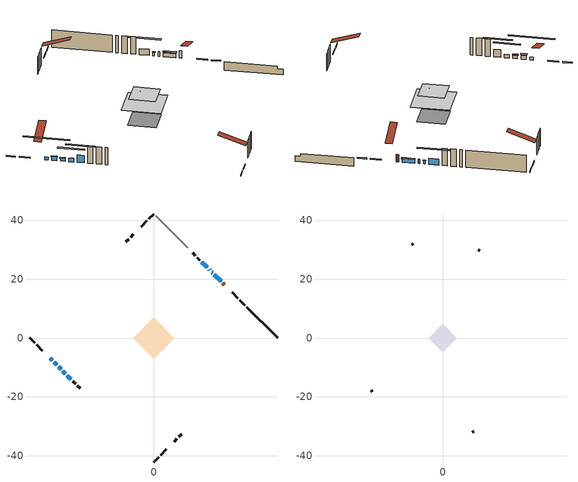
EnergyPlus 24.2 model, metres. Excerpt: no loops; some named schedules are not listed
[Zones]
conditioned space
 floor adiabatic (AdiabaticFloorConstruction): -7.01,0 0,7.01 7.01,0 0,-7.01 z2.67
 floor foundation (Slab1 construction): -5.13,0 0,5.13 5.13,0 0,-5.13 z-2.12
 wall outside (RimJoist1 construction): 0,-42.12 1.69,-40.43 / -42.12,0 -40.43,-1.69 / 0,42.12 -1.69,40.43 / 30.95,11.17 29.26,12.86 z0.23:0.53
 wall outside (RimJoist2 construction): 2.35,-39.77 4.32,-37.8 / -39.77,-2.35 -37.8,-4.32 / -2.35,39.77 -4.32,37.8 / 28.6,13.52 26.63,15.49 z0.23:0.53
 wall outside (AdiabaticWallConstruction 1): 24,18.12 23.5,18.62 z0.23:2.26
 wall outside (AdiabaticWallConstruction): 22.85,19.27 20.62,21.5 z0.23:1.37; 19.96,22.16 19.72,22.4 z0.23:1.45; -35.17,-6.95 -34.52,-7.6 z0.23:0.97; -33.87,-8.25 -32.99,-9.13 z0.23:1.35; -32.33,-9.79 -31.49,-10.63 z0.23:1.09; 19.06,23.06 18.77,23.35 z0.23:1.15; 18.12,24 16.36,25.76 z0.23:1.93; -30.83,-11.29 -30,-12.12 z0.23:1.22; -29.35,-12.77 -28.12,-14 z0.23:2.31
 wall outside (Wall1 construction): 6.95,-35.17 7.86,-34.26 / -27.47,-14.65 -26.56,-15.56 / -6.95,35.17 -7.86,34.26 / 15.7,26.42 14.79,27.33 z0.23:5.11
 wall outside (Wall2 construction): 8.52,-33.6 9.44,-32.68 / -25.9,-16.22 -24.98,-17.14 / -8.52,33.6 -9.44,32.68 / 14.13,27.99 13.21,28.91 z0.23:5.11
 wall foundation (FoundationWall1 construction): 31.6,10.52,-2.12 31.6,10.52,0.23 41.07,1.05,0.23 41.07,1.05,-0.5 42.12,0,-0.5 42.12,0,-2.12
 wall adiabatic (Wall5 construction): 11.47,30.65 0.66,41.46 z0.23:5.11
 window (WindowConstruction): 22.85,19.27 20.62,21.5 z0.23:1.37
 window (WindowConstruction 7): 19.96,22.16 19.72,22.4 z0.23:1.45
 window (WindowConstruction 8): -35.17,-6.95 -34.52,-7.6 z0.23:0.97
 window (WindowConstruction 1): -33.87,-8.25 -32.99,-9.13 z0.23:1.35
 window (WindowConstruction 2): -32.33,-9.79 -31.49,-10.63 z0.23:1.09
 window (WindowConstruction 6): 19.06,23.06 18.77,23.35 z0.23:1.14
 window (WindowConstruction 3): 18.12,24 16.36,25.76 z0.23:1.93
 window (WindowConstruction 4): -30.83,-11.29 -30,-12.12 z0.23:1.22
 window (WindowConstruction 5): -29.35,-12.77 -28.13,-14 z0.23:2.31
 door (Door): 24,18.12 23.5,18.62 z0.23:2.26
 ceiling adiabatic (AdiabaticFloorConstruction): 0,-7.01 7.01,0 0,7.01 -7.01,0 z2.67
attic - vented
 floor to conditioned space (Floor1 construction Reversed): -4.78,0 0,4.78 4.78,0 0,-4.78 z5.11
 floor to conditioned space (Floor2 construction Reversed): -1.88,0 0,1.88 1.88,0 0,-1.88 z5.11
 wall outside (Wall3 construction): 10.1,-32.02 10.52,-31.6 / -24.32,-17.8 -23.9,-18.22 / -10.1,32.02 -10.52,31.6 / 12.55,29.57 12.13,29.99 z0.23:5.11
 roof outside (Roof1 construction): 6.29,-35.83,5.11 1.29,-30.83,7.46 -0.03,-32.14,7.46 4.97,-37.15,5.11; -35.83,-6.29,5.11 -30.83,-1.29,7.46 -32.14,0.03,7.46 -37.15,-4.97,5.11; -6.29,35.83,5.11 -1.29,30.83,7.46 0.03,32.14,7.46 -4.97,37.15,5.11; 24.65,17.47,5.11 19.65,12.47,7.46 20.97,11.15,7.46 25.97,16.15,5.11
shading: 20.51,21.61 22.95,19.17 23.38,19.6 20.94,22.04 z1.52; -30.64,-11.48 -39.05,-3.07 -39.48,-3.5 -31.07,-11.91 z6.46; -32.88,-9.24 -33.97,-8.15 -34.4,-8.58 -33.31,-9.67 z1.5; -31.38,-10.74 -32.44,-9.68 -32.87,-10.11 -31.81,-11.17 z1.24; 18.67,23.45 19.17,22.95 19.27,23.06 18.77,23.56 z1.29; 14.31,27.81 20.17,21.95 20.6,22.38 14.74,28.24 z4.83; -27.95,-14.17 -32.88,-9.24 -33.31,-9.67 -28.39,-14.6 z4.12; -26.08,-16.04 -31.4,-10.72 -31.83,-11.15 -26.51,-16.48 z5.21
[Building]
Building 1: Terrain=Suburbs
[Site:Location]
Montreal Intl AP_QC: Latitude {deg}=45.47; Longitude {deg}=-73.74; Time Zone {hr}=-5; Elevation {m}=36; Keep Site Location Information=Yes
[Site:GroundTemperature:Shallow]
2.07863, -0.316383, -0.508184, 0.628371, 5.19101, 9.73239, 13.6695, 16.1636, 16.3755, 14.347, 10.5102, 6.10817
[Site:WaterMainsTemperature]
Calculation Method=Schedule; Temperature Schedule=mains temperature schedule
[Material] Roughness=Rough; Thermal Absorptance=0.9
Name | Thickness {m} | Conductivity {W/m-K} | Density {kg/m3} | Specific Heat {J/kg-K} | Solar Absorptance | Visible Absorptance
asphalt or fiberglass shingles | 0.00635 | 0.162714 | 1121.4 | 1465.45 | 0.4 | 0.4
ceiling loosefill ins | 0.254 | 0.0480833 | 16.02 | 1046.75 | 0.7 | 0.7
ceiling stud and cavity | 0.1397 | 0.426537 | 65.682 | 1177.47 | 0.7 | 0.7
ceiling stud and cavity 1 | 0.1397 | 1.08676 | 65.682 | 1177.47 | 0.7 | 0.7
concrete 4.0 in. | 0.1016 | 1.803125 | 2242.8 | 837.4 | 0.7 | 0.7
concrete 8.0 in. | 0.2032 | 1.803125 | 2242.8 | 837.4 | 0.7 | 0.7
door material | 0.04445 | 0.327969 | 512.64 | 1214.23 | 0.7 | 0.7
exterior vertical ins | 0.00209484 | 0.029427 | 32.04 | 1214.23 | 0.7 | 0.7
floor covering | 0.0127 | 0.0433444 | 54.468 | 1339.84 | 0.6 | 0.6
floor rigid ins; wall rigid ins | 0.512978 | 0.029427 | 32.04 | 1214.23 | 0.7 | 0.7
floor stud and cavity | 0.1397 | 1.75129 | 37.0049 | 1207.88 | 0.7 | 0.7
furniture material conditioned space 1 | 0.1524 | 0.115458 | 640.8 | 1214.23 | 0.6 | 0.6
gypsum board | 0.0127 | 0.160291 | 801 | 837.4 | 0.6 | 0.6
gypsum board 1 | 0.0127 | 0.160291 | 801 | 837.4 | 0.7 | 0.7
osb sheathing 0.5 in. | 0.0127 | 0.115458 | 512.64 | 1214.23 | 0.7 | 0.7
osb sheathing 0.5 in. 1 | 0.0127 | 0.115458 | 512.64 | 1214.23 | 0.4 | 0.4
osb sheathing 0.75 in. | 0.01905 | 0.115458 | 512.64 | 1214.23 | 0.7 | 0.7
osb sheathing 2.0 in. | 0.0508 | 0.115458 | 512.64 | 1214.23 | 0.7 | 0.7
rim joist rigid ins | 0.051816 | 0.029427 | 32.04 | 1214.23 | 0.7 | 0.7
rim joist stud and cavity | 0.0508 | 0.0430867 | 125.044 | 1163.47 | 0.6 | 0.6
rim joist stud and cavity 1 | 0.0508 | 0.208183 | 125.044 | 1163.47 | 0.6 | 0.6
wall stud and cavity | 0.1397 | 0.0951301 | 139.0536 | 1170.24 | 0.7 | 0.7
wall stud and cavity 1 | 0.1397 | 0.0821308 | 139.0536 | 1170.24 | 0.7 | 0.7
wall stud and cavity 2 | 0.0889 | 6.1454 | 50.32683 | 1063.81 | 0.6 | 0.6
wall stud and cavity 3 | 0.1397 | 0.0749503 | 139.0536 | 1170.24 | 0.7 | 0.7
wall stud and cavity 4 | 0.0889 | 0.380278 | 52.3479 | 1209.89 | 0.7 | 0.7
wall stud and cavity 5 | 0.0889 | 0.391764 | 83.0341 | 1211.67 | 0.7 | 0.7
wood siding | 0.0254 | 0.102417 | 544.68 | 1172.36 | 0.4 | 0.4
wood siding 1 | 0.00254 | 0.102417 | 544.68 | 1172.36 | 0.4 | 0.4
wood siding 2; wood siding 3; wood siding 4 | 0.0254 | 0.102417 | 544.68 | 1172.36 | 0.7 | 0.7
[WindowMaterial:SimpleGlazingSystem]
Name | U-Factor {W/m2-K} | Solar Heat Gain Coefficient
WindowMaterial | 1.782892 | 0.39
WindowMaterial 1 | 1.83172 | 0.37
WindowMaterial 2 | 1.88055 | 0.35
WindowMaterial 3 | 1.62448 | 0.44
WindowMaterial 4 | 1.86295 | 0.36
WindowMaterial 5 | 2.861712 | 0.59
WindowMaterial 6 | 3.13539 | 0.43
WindowMaterial 7 | 5.70412 | 0.6
WindowMaterial 8 | 1.87544 | 0.35
[Construction]
AdiabaticFloorConstruction: floor stud and cavity, floor rigid ins, osb sheathing 0.75 in., floor covering
AdiabaticWallConstruction: wood siding 3, wall rigid ins, wall stud and cavity 4, gypsum board
AdiabaticWallConstruction 1: wood siding 4, wall rigid ins, wall stud and cavity 4, gypsum board
Door: door material
Floor1 construction Reversed: gypsum board, ceiling stud and cavity, ceiling loosefill ins
Floor2 construction Reversed: gypsum board, ceiling stud and cavity 1, ceiling loosefill ins
FoundationWall1 construction: concrete 8.0 in., gypsum board 1
furniture construction conditioned space 1: furniture material conditioned space 1
PartitionWallConstruction: gypsum board, wall stud and cavity 5, gypsum board
RimJoist1 construction: wood siding 2, osb sheathing 2.0 in., rim joist stud and cavity
RimJoist2 construction: wood siding 2, rim joist rigid ins, osb sheathing 2.0 in., rim joist stud and cavity 1
Roof1 construction: asphalt or fiberglass shingles
Slab1 construction: concrete 4.0 in.
Wall1 construction: wood siding, osb sheathing 0.5 in., wall stud and cavity, gypsum board
Wall2 construction: wood siding, osb sheathing 0.5 in., wall stud and cavity 1, gypsum board
Wall3 construction: wood siding 1, wall stud and cavity 2
Wall5 construction: osb sheathing 0.5 in. 1, wall stud and cavity 3, gypsum board
WindowConstruction: WindowMaterial
WindowConstruction 1: WindowMaterial 1
WindowConstruction 2: WindowMaterial 2
WindowConstruction 3: WindowMaterial 3
WindowConstruction 4: WindowMaterial 4
WindowConstruction 5: WindowMaterial 5
WindowConstruction 6: WindowMaterial 6
WindowConstruction 7: WindowMaterial 7
WindowConstruction 8: WindowMaterial 8
[Zone] Multiplier=1; Part of Total Floor Area=Yes
Name | Volume {m3}
attic - vented | 20.1749
conditioned space | 386
[Space]
Name | Zone | Volume {m3}
attic - vented 1 | attic - vented | 20.1749
conditioned space 1 | conditioned space | 386
[ZoneInfiltration:EffectiveLeakageArea]
infil attic - vented 1: Zone or Space=attic - vented 1; Schedule=Always On Discrete; Effective Air Leakage Area {cm2}=2108.8; Stack Coefficient=0.000503051; Wind Coefficient=1.5154e-05
[ZoneMixing]
whole house fan mix: Zone or Space=attic - vented; Schedule=Always On Continuous; Design Flow Rate Calculation Method=Flow/Zone; Design Flow Rate {m3/s}=0; Source Zone or Space=conditioned space
[SurfaceProperty:ExposedFoundationPerimeter]
Slab1: Exposed Perimeter Calculation Method=TotalExposedPerimeter; Total Exposed Perimeter {m}=14.874
[InternalMass] Zone or ZoneList=conditioned space; Space or SpaceList=conditioned space 1
Name | Construction | Surface Area {m2}
furniture mass conditioned space 1 | furniture construction conditioned space 1 | 60.448
partition wall mass | PartitionWallConstruction | 151.12
[Lights]
interior lighting: Zone or ZoneList or Space or SpaceList=conditioned space 1; Schedule=interior lighting schedule; Design Level Calculation Method=LightingLevel; Lighting Level {W}=343.2; Return Air Fraction=0; Fraction Radiant=0.6; Fraction Visible=0.2; Fraction Replaceable=1
[People]
occupants: Zone or ZoneList or Space or SpaceList=conditioned space 1; Number of People Schedule=occupants schedule; Number of People Calculation Method=People; Number of People=3; Fraction Radiant=0.314171; Sensible Heat Fraction=0.56303; Activity Level Schedule=occupants activity schedule; Carbon Dioxide Generation Rate {m3/s-W}=0; Enable ASHRAE 55 Comfort Warnings=No; Mean Radiant Temperature Calculation Type=EnclosureAveraged
[ElectricEquipment] Zone or ZoneList or Space or SpaceList=conditioned space 1; Design Level Calculation Method=EquipmentLevel
Name | Schedule | Design Level {W} | Fraction Latent | Fraction Radiant | Fraction Lost
clothes dryer | clothes dryer schedule | 140.772 | 0.015 | 0.081 | 0.85
clothes washer | clothes washer schedule | 32.1985 | 0.03 | 0.162 | 0.7
cooking range | cooking range schedule | 208.969 | 0.08 | 0.432 | 0.2
dishwasher | dishwasher schedule | 66.8632 | 0.3 | 0.18 | 0.4
fridge | fridge schedule | 72.9452 | 0 | 0.6 | 0
mech vent bath fan 0 | mech vent bath fan 0 schedule | 50.2 | 0 | 0 | 1
mech vent bath fan 1 | mech vent bath fan 1 schedule | 50.2 | 0 | 0 | 1
mech vent house fan | mech vent house fan schedule | 0 | 0 | 0 | 1
mech vent house fan cfis | mech vent house fan cfis schedule | 0 | 0 | 0 | 0
mech vent range fan 0 | mech vent range fan 0 schedule | 57 | 0 | 0 | 1
misc plug loads | misc plug loads schedule | 494.7 | 0.045 | 0.513 | 0.1
whole house fan | Always On Discrete | 0 | 0 | 0 | 1
[OtherEquipment] Zone or ZoneList or Space or SpaceList=conditioned space 1; Design Level Calculation Method=EquipmentLevel
Name | Fuel Type | Schedule | Design Level {W} | Fraction Latent | Fraction Radiant | Fraction Lost
clothes dryer 1 | Electricity | clothes dryer schedule | 0 | 0.015 | 0.081 | 0.85
cooking range 1 | Electricity | cooking range schedule | 0 | 0.08 | 0.432 | 0.2
general water use latent | None | general water use schedule | 59.3978 | 1 | 0 | 0
general water use sensible | None | general water use schedule | -58.539 | 0 | 0.6 | 0
mech vent house fan latent load | None | Always On Discrete | 0 | 1 | 0 | 0
mech vent house fan sensible load | None | Always On Discrete | 0 | 0 | 0 | 0
water heater energy adjustment1 | Electricity | Always On Discrete | 0.01 | 0 | 0 | 1
[ZoneInfiltration:DesignFlowRate] Zone or ZoneList or Space or SpaceList=conditioned space 1; Schedule=Always On Discrete; Design Flow Rate Calculation Method=Flow/Zone; Design Flow Rate {m3/s}=0
infil flow; natural vent flow; whole house fan flow
[ZoneControl:Thermostat]
conditioned space Thermostat: Zone or ZoneList=conditioned space; Control Type Schedule=conditioned space Thermostat Schedule; Control 1=conditioned space temperature setpoint; Temperature Difference Between Cutout And Setpoint {deltaC}=0
[ZoneHVAC:Baseboard:Convective:Electric]
electric baseboard: Availability Schedule=Always On Discrete; Heating Design Capacity {W}=8271.34; Efficiency=1
[Zone equipment]
conditioned space: electric baseboard
[Foundation:Kiva]
Foundation Kiva 1: Initial Indoor Air Temperature {C}=18; Wall Height Above Grade {m}=0.230002; Wall Depth Below Slab {m}=0.2032; Custom Block Material Name 1=exterior vertical ins; Custom Block Depth 1 {m}=2.350008; Custom Block X Position 1 {m}=0.2159; Custom Block Z Position 1 {m}=0
[Foundation:Kiva:Settings]
Soil Conductivity {W/m-K}=0.849921; Soil Density {kg/m3}=1842.3; Soil Specific Heat {J/kg-K}=418.7; Ground Solar Absorptivity=0.9; Ground Thermal Absorptivity=0.9; Ground Surface Roughness {m}=0.03; Far-Field Width {m}=40; Deep-Ground Boundary Condition=ZeroFlux; Deep-Ground Depth {m}=40; Minimum Cell Dimension {m}=0.2; Maximum Cell Growth Coefficient=3; Simulation Timestep=Timestep
[Exterior:Lights]
exterior lighting: Schedule=exterior lighting schedule; Design Level {W}=75.6
[EnergyManagementSystem:GlobalVariable]
infil_program_Qfan
infil_program_Qinf
natural_vent_program_Qnv
natural_vent_program_Qwhf
[EnergyManagementSystem:Sensor]
Name | Output:Variable or Output:Meter Index Key | Output:Variable or Output:Meter
airflow_gain | infil flow | Infiltration Sensible Heat Gain Energy
airflow_gain_1 | natural vent flow | Infiltration Sensible Heat Gain Energy
airflow_gain_2 | whole house fan flow | Infiltration Sensible Heat Gain Energy
airflow_loss | infil flow | Infiltration Sensible Heat Loss Energy
airflow_loss_1 | natural vent flow | Infiltration Sensible Heat Loss Energy
airflow_loss_2 | whole house fan flow | Infiltration Sensible Heat Loss Energy
clg_load_cond |  | Cooling:EnergyTransfer:Zone:CONDITIONED SPACE
clg_sp_s; clg_sp_s_1 | cooling setpoint | Schedule Value
clothes_dryer_exhaust_0_sch_s | clothes dryer exhaust 0 schedule | Schedule Value
conditioned_space_clg_unmet_s | conditioned space | Zone Cooling Setpoint Not Met Time
conditioned_space_htg_unmet_s | conditioned space | Zone Heating Setpoint Not Met Time
cool_season | cooling season schedule | Schedule Value
fridge_tin_s | conditioned space | Zone Mean Air Temperature
htg_load_cond |  | Heating:EnergyTransfer:Zone:CONDITIONED SPACE
htg_sp_s; htg_sp_s_1 | heating setpoint | Schedule Value
ig_ee_conv | clothes dryer | Electric Equipment Convective Heating Energy
ig_ee_conv_2 | cooking range | Electric Equipment Convective Heating Energy
ig_ee_conv_4 | fridge | Electric Equipment Convective Heating Energy
ig_ee_conv_5 | misc plug loads | Electric Equipment Convective Heating Energy
ig_ee_conv_6 | whole house fan | Electric Equipment Convective Heating Energy
ig_ee_rad | clothes dryer | Electric Equipment Radiant Heating Energy
ig_ee_rad_2 | cooking range | Electric Equipment Radiant Heating Energy
ig_ee_rad_4 | fridge | Electric Equipment Radiant Heating Energy
ig_ee_rad_5 | misc plug loads | Electric Equipment Radiant Heating Energy
ig_ee_rad_6 | whole house fan | Electric Equipment Radiant Heating Energy
ig_lgt_conv | interior lighting | Lights Convective Heating Energy
ig_lgt_rad | interior lighting | Lights Radiant Heating Energy
ig_lgt_vis | interior lighting | Lights Visible Radiation Heating Energy
ig_oe_conv | clothes dryer 1 | Other Equipment Convective Heating Energy
ig_oe_conv_1 | cooking range 1 | Other Equipment Convective Heating Energy
ig_oe_conv_2 | general water use latent | Other Equipment Convective Heating Energy
ig_oe_conv_3 | general water use sensible | Other Equipment Convective Heating Energy
ig_oe_conv_4 | water heater energy adjustment1 | Other Equipment Convective Heating Energy
ig_oe_rad | clothes dryer 1 | Other Equipment Radiant Heating Energy
ig_oe_rad_1 | cooking range 1 | Other Equipment Radiant Heating Energy
ig_oe_rad_2 | general water use latent | Other Equipment Radiant Heating Energy
ig_oe_rad_3 | general water use sensible | Other Equipment Radiant Heating Energy
ig_oe_rad_4 | water heater energy adjustment1 | Other Equipment Radiant Heating Energy
ig_ppl_conv | occupants | People Convective Heating Energy
ig_ppl_rad | occupants | People Radiant Heating Energy
im_conv | furniture mass conditioned space 1 | Surface Inside Face Convection Heat Gain Energy
im_conv_1 | partition wall mass | Surface Inside Face Convection Heat Gain Energy
im_ig | furniture mass conditioned space 1 | Surface Inside Face Internal Gains Radiation Heat Gain Energy
im_ig_1 | partition wall mass | Surface Inside Face Internal Gains Radiation Heat Gain Energy
im_lgt | furniture mass conditioned space 1 | Surface Inside Face Lights Radiation Heat Gain Energy
im_lgt_1 | partition wall mass | Surface Inside Face Lights Radiation Heat Gain Energy
im_sol | furniture mass conditioned space 1 | Surface Inside Face Solar Radiation Heat Gain Energy
im_sol_1 | partition wall mass | Surface Inside Face Solar Radiation Heat Gain Energy
im_surf | furniture mass conditioned space 1 | Surface Inside Face Net Surface Thermal Radiation Heat Gain Energy
im_surf_1 | partition wall mass | Surface Inside Face Net Surface Thermal Radiation Heat Gain Energy
mech_vent_bath_fan_0_sch_s | mech vent bath fan 0 schedule | Schedule Value
mech_vent_bath_fan_1_sch_s | mech vent bath fan 1 schedule | Schedule Value
mech_vent_range_fan_0_sch_s | mech vent range fan 0 schedule | Schedule Value
mv_conv | mech vent bath fan 0 | Electric Equipment Convective Heating Energy
mv_conv_1 | mech vent bath fan 1 | Electric Equipment Convective Heating Energy
mv_conv_2 | mech vent house fan | Electric Equipment Convective Heating Energy
mv_conv_3 | mech vent house fan cfis | Electric Equipment Convective Heating Energy
mv_conv_4 | mech vent range fan 0 | Electric Equipment Convective Heating Energy
mv_conv_5 | mech vent house fan latent load | Other Equipment Convective Heating Energy
mv_conv_6 | mech vent house fan sensible load | Other Equipment Convective Heating Energy
mv_rad | mech vent bath fan 0 | Electric Equipment Radiant Heating Energy
mv_rad_1 | mech vent bath fan 1 | Electric Equipment Radiant Heating Energy
mv_rad_2 | mech vent house fan | Electric Equipment Radiant Heating Energy
mv_rad_3 | mech vent house fan cfis | Electric Equipment Radiant Heating Energy
mv_rad_4 | mech vent range fan 0 | Electric Equipment Radiant Heating Energy
mv_rad_5 | mech vent house fan latent load | Other Equipment Radiant Heating Energy
mv_rad_6 | mech vent house fan sensible load | Other Equipment Radiant Heating Energy
natural_vent_s | natural vent schedule | Schedule Value
out_pb_s |  | Site Outdoor Air Barometric Pressure
out_wt_s |  | Site Outdoor Air Humidity Ratio
site_vw_s |  | Site Wind Speed
ss_back_out | Window1 | Surface Window Shortwave from Zone Back Out Window Heat Transfer Rate
ss_back_out_1 | Window10 | Surface Window Shortwave from Zone Back Out Window Heat Transfer Rate
ss_back_out_2 | Window11 | Surface Window Shortwave from Zone Back Out Window Heat Transfer Rate
ss_back_out_3 | Window3 | Surface Window Shortwave from Zone Back Out Window Heat Transfer Rate
ss_back_out_4 | Window4 | Surface Window Shortwave from Zone Back Out Window Heat Transfer Rate
ss_back_out_5 | Window5 | Surface Window Shortwave from Zone Back Out Window Heat Transfer Rate
ss_back_out_6 | Window7 | Surface Window Shortwave from Zone Back Out Window Heat Transfer Rate
ss_back_out_7 | Window8 | Surface Window Shortwave from Zone Back Out Window Heat Transfer Rate
ss_back_out_8 | Window9 | Surface Window Shortwave from Zone Back Out Window Heat Transfer Rate
ss_conv | Door1 | Surface Inside Face Convection Heat Gain Energy
ss_conv_1 | Window1 | Surface Inside Face Convection Heat Gain Energy
ss_conv_2 | Window10 | Surface Inside Face Convection Heat Gain Energy
ss_conv_3 | Window11 | Surface Inside Face Convection Heat Gain Energy
ss_conv_4 | Window3 | Surface Inside Face Convection Heat Gain Energy
ss_conv_5 | Window4 | Surface Inside Face Convection Heat Gain Energy
ss_conv_6 | Window5 | Surface Inside Face Convection Heat Gain Energy
ss_conv_7 | Window7 | Surface Inside Face Convection Heat Gain Energy
ss_conv_8 | Window8 | Surface Inside Face Convection Heat Gain Energy
ss_conv_9 | Window9 | Surface Inside Face Convection Heat Gain Energy
ss_ig | Door1 | Surface Inside Face Internal Gains Radiation Heat Gain Energy
ss_ig_1 | Window1 | Surface Inside Face Internal Gains Radiation Heat Gain Energy
ss_ig_2 | Window10 | Surface Inside Face Internal Gains Radiation Heat Gain Energy
ss_ig_3 | Window11 | Surface Inside Face Internal Gains Radiation Heat Gain Energy
ss_ig_4 | Window3 | Surface Inside Face Internal Gains Radiation Heat Gain Energy
ss_ig_5 | Window4 | Surface Inside Face Internal Gains Radiation Heat Gain Energy
ss_ig_6 | Window5 | Surface Inside Face Internal Gains Radiation Heat Gain Energy
ss_ig_7 | Window7 | Surface Inside Face Internal Gains Radiation Heat Gain Energy
ss_ig_8 | Window8 | Surface Inside Face Internal Gains Radiation Heat Gain Energy
ss_ig_9 | Window9 | Surface Inside Face Internal Gains Radiation Heat Gain Energy
ss_lgt | Door1 | Surface Inside Face Lights Radiation Heat Gain Energy
ss_sol | Door1 | Surface Inside Face Solar Radiation Heat Gain Energy
ss_surf | Door1 | Surface Inside Face Net Surface Thermal Radiation Heat Gain Energy
ss_surf_1 | Window1 | Surface Inside Face Net Surface Thermal Radiation Heat Gain Energy
ss_surf_2 | Window10 | Surface Inside Face Net Surface Thermal Radiation Heat Gain Energy
ss_surf_3 | Window11 | Surface Inside Face Net Surface Thermal Radiation Heat Gain Energy
ss_surf_4 | Window3 | Surface Inside Face Net Surface Thermal Radiation Heat Gain Energy
ss_surf_5 | Window4 | Surface Inside Face Net Surface Thermal Radiation Heat Gain Energy
ss_surf_6 | Window5 | Surface Inside Face Net Surface Thermal Radiation Heat Gain Energy
ss_surf_7 | Window7 | Surface Inside Face Net Surface Thermal Radiation Heat Gain Energy
ss_surf_8 | Window8 | Surface Inside Face Net Surface Thermal Radiation Heat Gain Energy
ss_surf_9 | Window9 | Surface Inside Face Net Surface Thermal Radiation Heat Gain Energy
ss_trans_in | Window1 | Surface Window Transmitted Solar Radiation Rate
ss_trans_in_1 | Window10 | Surface Window Transmitted Solar Radiation Rate
ss_trans_in_2 | Window11 | Surface Window Transmitted Solar Radiation Rate
ss_trans_in_3 | Window3 | Surface Window Transmitted Solar Radiation Rate
ss_trans_in_4 | Window4 | Surface Window Transmitted Solar Radiation Rate
ss_trans_in_5 | Window5 | Surface Window Transmitted Solar Radiation Rate
ss_trans_in_6 | Window7 | Surface Window Transmitted Solar Radiation Rate
ss_trans_in_7 | Window8 | Surface Window Transmitted Solar Radiation Rate
ss_trans_in_8 | Window9 | Surface Window Transmitted Solar Radiation Rate
ss_trans_out | Window1 | Surface Inside Face Initial Transmitted Diffuse Transmitted Out Window Solar Radiation Rate
ss_trans_out_1 | Window10 | Surface Inside Face Initial Transmitted Diffuse Transmitted Out Window Solar Radiation Rate
ss_trans_out_2 | Window11 | Surface Inside Face Initial Transmitted Diffuse Transmitted Out Window Solar Radiation Rate
ss_trans_out_3 | Window3 | Surface Inside Face Initial Transmitted Diffuse Transmitted Out Window Solar Radiation Rate
ss_trans_out_4 | Window4 | Surface Inside Face Initial Transmitted Diffuse Transmitted Out Window Solar Radiation Rate
ss_trans_out_5 | Window5 | Surface Inside Face Initial Transmitted Diffuse Transmitted Out Window Solar Radiation Rate
ss_trans_out_6 | Window7 | Surface Inside Face Initial Transmitted Diffuse Transmitted Out Window Solar Radiation Rate
ss_trans_out_7 | Window8 | Surface Inside Face Initial Transmitted Diffuse Transmitted Out Window Solar Radiation Rate
ss_trans_out_8 | Window9 | Surface Inside Face Initial Transmitted Diffuse Transmitted Out Window Solar Radiation Rate
s_conv | Floor1 | Surface Inside Face Convection Heat Gain Energy
s_conv_1 | Floor2 | Surface Inside Face Convection Heat Gain Energy
s_conv_10 | RimJoist2:225 | Surface Inside Face Convection Heat Gain Energy
s_conv_11 | RimJoist2:315 | Surface Inside Face Convection Heat Gain Energy
s_conv_12 | RimJoist2:45 | Surface Inside Face Convection Heat Gain Energy
s_conv_13 | Slab1 | Surface Inside Face Convection Heat Gain Energy
s_conv_14 | Wall1:135 | Surface Inside Face Convection Heat Gain Energy
s_conv_15 | Wall1:225 | Surface Inside Face Convection Heat Gain Energy
s_conv_16 | Wall1:315 | Surface Inside Face Convection Heat Gain Energy
s_conv_17 | Wall1:45 | Surface Inside Face Convection Heat Gain Energy
s_conv_18 | Wall2:135 | Surface Inside Face Convection Heat Gain Energy
s_conv_19 | Wall2:225 | Surface Inside Face Convection Heat Gain Energy
s_conv_2 | FoundationWall1 | Surface Inside Face Convection Heat Gain Energy
s_conv_20 | Wall2:315 | Surface Inside Face Convection Heat Gain Energy
s_conv_21 | Wall2:45 | Surface Inside Face Convection Heat Gain Energy
s_conv_22 | Wall5 | Surface Inside Face Convection Heat Gain Energy
s_conv_3 | inferred conditioned ceiling | Surface Inside Face Convection Heat Gain Energy
s_conv_4 | inferred conditioned floor | Surface Inside Face Convection Heat Gain Energy
s_conv_5 | RimJoist1:135 | Surface Inside Face Convection Heat Gain Energy
s_conv_6 | RimJoist1:225 | Surface Inside Face Convection Heat Gain Energy
s_conv_7 | RimJoist1:315 | Surface Inside Face Convection Heat Gain Energy
s_conv_8 | RimJoist1:45 | Surface Inside Face Convection Heat Gain Energy
